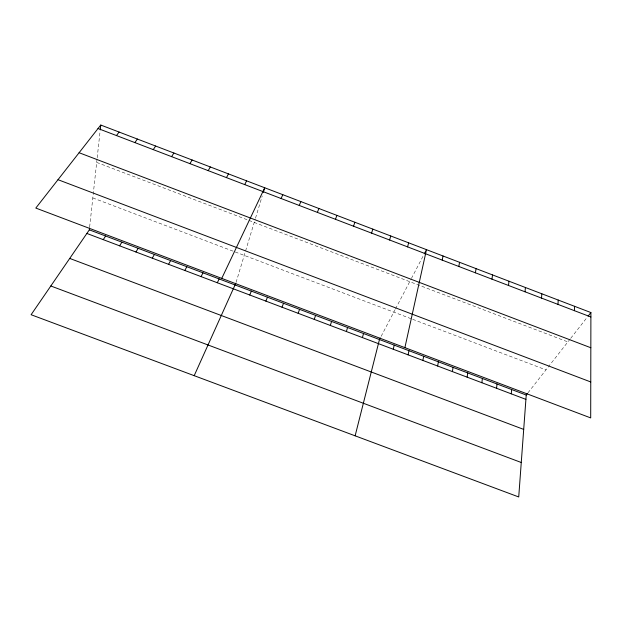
<?xml version="1.0" encoding="UTF-8"?>
<svg xmlns="http://www.w3.org/2000/svg" width="622" height="622" viewBox="0 0 622 622"><rect width="100%" height="100%" fill="white"/><g stroke="black" fill="none" stroke-linecap="round" stroke-linejoin="round"><path stroke-width="0.47" stroke-dasharray="3.11 2.33" d="M89.646 227.014L97.094 158.672M97.195 157.739L100.165 130.519M236.065 282.396L245.317 251.824M245.589 250.93L255.269 218.967M255.533 218.097L262.227 195.977M381.154 336.308L395.087 309.67M395.514 308.846L410.986 279.27M411.406 278.477L423.839 254.709M527.985 392.809L570.18 338.99M570.755 338.259L587.526 316.862M92.818 197.928L411.795 318.977M412.689 319.311L545.961 369.888M96.69 162.404L248.131 220.102M249.002 220.437L567.878 341.921"/><path stroke-width="0.93" d="M590.9 312.555L590.698 417.914L35.804 208.067L100.764 125.038L590.9 312.555L588.085 316.147M574.464 310.697L574.557 306.304M558.012 304.407L558.198 300.045M541.537 298.109L541.809 293.778M527.402 393.555L526.235 395.04L518.725 496.962L31.1 314.724L89.335 229.845L89.537 227.963M525.038 291.796L525.403 287.504M511.253 393.835L511.642 389.52M508.516 285.482L508.975 281.214M496.566 388.283L497.025 383.999M100.266 129.609L100.764 125.038M481.856 382.724L482.392 378.464M491.979 279.154L492.523 274.916M467.138 377.165L467.744 372.928M475.41 272.817L476.048 268.618M452.396 371.591L453.073 367.377M458.826 266.473L459.549 262.305M437.639 366.016L438.386 361.825M442.211 260.12L443.027 255.984M422.867 360.433L423.683 356.266M408.071 354.835L408.957 350.699M404.891 347.644L426.482 249.655L424.274 253.869M393.26 349.237L394.216 345.124M407.612 246.895L408.615 242.821M355.131 435.82L379.459 339.542L380.306 337.925M389.621 240.014L390.725 235.971M362.408 337.583L363.52 333.516M346.376 331.526L347.566 327.483M371.598 233.126L372.803 229.114M235.792 283.274L194.196 375.68M263.339 192.33L264.715 187.766L221.751 278.384M330.313 325.454L331.588 321.442M353.553 226.221L354.851 222.248M314.234 319.381L315.587 315.393M335.483 219.309L336.883 215.375M298.14 313.294L299.563 309.336M282.015 307.198L283.523 303.272M317.383 212.39L318.884 208.487M265.874 301.102L267.46 297.199M299.252 205.454L300.854 201.59M249.71 294.991L251.374 291.112M281.097 198.511L282.8 194.686M217.311 282.746L219.138 278.928M201.085 276.619L202.99 272.817M244.71 184.602L246.607 180.839M184.835 270.477L186.818 266.706M226.47 177.628L228.476 173.896M168.562 264.327L170.622 260.587M208.207 170.638L210.314 166.953M152.266 258.169L154.411 254.452M189.92 163.648L192.12 159.994M135.946 251.996L138.17 248.31M119.611 245.822L121.912 242.168M171.594 156.643L173.903 153.02M103.244 239.641L105.639 236.01M153.253 149.622L155.663 146.038M134.873 142.601L137.384 139.048M116.47 135.557L119.09 132.051M69.726 258.425L523.701 429.405M50.817 285.988L521.267 462.504M89.335 229.845L526.235 395.04M86.862 233.452L525.917 399.378M58.001 179.688L590.768 381.962M98.043 128.513L590.892 316.979M79.103 152.724L590.83 347.752"/></g></svg>
